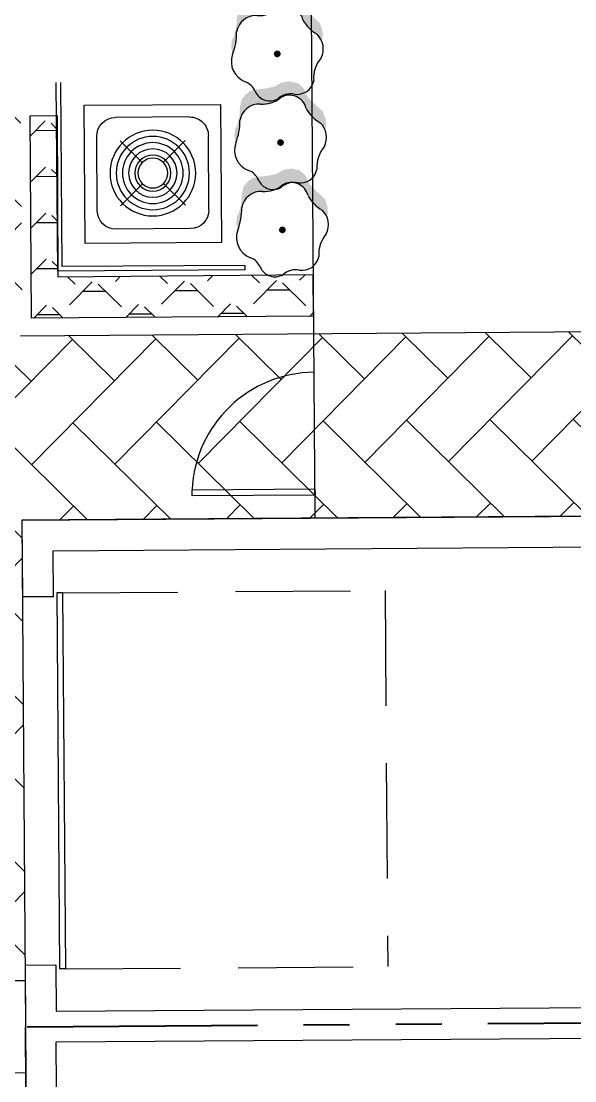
# Model space of a CAD drawing. Header units: feet. Extents: x 919634 to 928945, y 707022 to 708026.
# Drawn here: x 921010.8 to 921022.82, y 707163.43 to 707186.44 of the extents above; entities that cross this region are included whole.
import ezdxf

# ---------------------------------------------------------------- set-up
doc = ezdxf.new("R2010")
doc.units = ezdxf.units.FT
doc.header["$LTSCALE"] = 20
doc.header["$MEASUREMENT"] = 0
doc.linetypes.add('Site Plan$0$HIDDEN2', pattern=[0.1875, 0.125, -0.0625])
doc.linetypes.add('Site Plan$0$PHANTOM2', pattern=[1.25, 0.625, -0.125, 0.125, -0.125, 0.125, -0.125])
for name, color, linetype in [('-u-site-xref', 7, 'Continuous'), ('Site Plan$0$-u-site-bldg_interior', 252, 'Continuous'), ('Site Plan$0$-u-site-fence', 4, 'Site Plan$0$FENCELINE1'), ('Site Plan$0$A-DOOR-EXT_WINDOWS', 253, 'Continuous'), ('Site Plan$0$A-HVAC-EXT', 253, 'Continuous'), ('Site Plan$0$SP-BLDG-ROOF ABOVE', 4, 'Site Plan$0$HIDDEN2'), ('Site Plan$0$SP-LOT PAVERS', 254, 'Continuous'), ('x-RL TH6-LP Block$0$LK-SHRB-035M', 253, 'Continuous'), ('x-RL TH6-LP Block$0$LK-SHRB-TRNK', 253, 'Continuous'), ('x-RL TH6-LP Block$0$LP-PATT-SHAR', 253, 'Continuous'), ('x-RL TH6-LP Block$0$LP-SHAR-BRDR-CONT', 253, 'Continuous'), ('x-RL TH6-LP Block$0$LP-SHRB', 253, 'Continuous')]:
    doc.layers.add(name, color=color, linetype=linetype)
for name, color, linetype, lineweight in [('Site Plan$0$SP-LOT LINES', 252, 'Site Plan$0$PHANTOM2', 40), ('Site Plan$0$SP-SIDEWALK', 2, 'Continuous', 25), ('SP-BUILDING-FOOTPRINT', 1, 'Continuous', 25)]:
    doc.layers.add(name, color=color, linetype=linetype, lineweight=lineweight)
doc.layers.add('x-RL TH6-LP Block$0$LK-SHRB-SHAD', color=253, linetype='Continuous', plot=False)
doc.layers.get('-u-site-xref').off()
doc.linetypes.add('Site Plan$0$FENCELINE1', pattern='A,0.25,-0.1,[133,ltypeshp.shx,S=0.1,R=0,X=-0.1,Y=0],-0.1,1', length=1.45)
pattern_1 = [(315.4182178492434, (0, 0), (1.810145136983853, 0.01321298806884015), [3.84, -1.28]), (45.41821784924338, (0.9116790626081567, -0.8984660745381309), (1.810145136983853, 0.01321298806884), [3.84, -1.28])]

# ---------------------------------------------------------------- blocks, each defined once
blk = doc.blocks.new('Site Plan$0$A$C11AE1C12')
at = {"layer": 'Site Plan$0$A-HVAC-EXT'}
for p, q in [((44.00000011394877, 44.54105635897122), (1.139487721957266e-07, 44.54105635897122)), ((1.139487721957266e-07, 44.54105635897122), (1.139487721957266e-07, 2.501133167243097e-06)), ((44.00000011394877, 2.501133167243097e-06), (44.00000011394877, 44.54105635897122)), ((34.00000011394877, 40.00000250113317), (10.00000011394877, 40.00000250113317)), ((4.000000113948772, 34.00000250113317), (4.000000113948772, 10.00000250113317)), ((18.5977306969362, 25.40227191814392), (11.52666288505861, 32.47333973002787)), ((25.40226953096135, 25.40227191814392), (32.47333734284621, 32.47333973002787)), ((40.00000011394877, 34.00000250113317), (40.00000011394877, 10.00000250113317)), ((11.52666288505861, 11.52666527223846), (18.5977306969362, 18.59773308412241)), ((32.47333734284621, 11.52666527223846), (25.40226953096135, 18.59773308412241)), ((34.00000011394877, 4.000002501133167), (10.00000011394877, 4.000002501133167)), ((1.139487721957266e-07, 2.501133167243097e-06), (44.00000011394877, 2.501133167243097e-06))]:
    blk.add_line(p, q, dxfattribs=at)
for radius in [13.81153555240985, 11.81153555240985, 9.81153555240985, 7.81153555240985, 5.81153555240985, 4.81153555240985]:
    blk.add_circle((22.00000011394877, 22.00000250113317), radius, dxfattribs=at)
for centre, start, end in [((10.00000011394877, 34.00000250113317), 90, 180), ((34.00000011394877, 34.00000250113317), 0, 90), ((10.00000011394877, 10.00000250113317), 180, 270), ((34.00000011394877, 10.00000250113317), 270, 0)]:
    blk.add_arc(centre, 6, start, end, dxfattribs=at)
blk = doc.blocks.new('Site Plan$0$A$C05C92244')
at = {"layer": 'Site Plan$0$A-DOOR-EXT_WINDOWS'}
blk.add_lwpolyline([(32.00389335552609, 32.04769828175449), (32.00389335552609, 0.04381521808500111), (30.40369920234298, 0.04381521808500111), (30.40369920234298, 32.04769828175449)], close=True, dxfattribs=at)
blk.add_arc((32.07979910527501, 32.07980389018303), 32.07980487913881, 180.0573418751565, 267.0050566959838, dxfattribs=at)
blk = doc.blocks.new('Site Plan')
at = {"layer": 'Site Plan$0$SP-LOT PAVERS'}
h = blk.add_hatch(dxfattribs=at)
h.set_pattern_fill('AR-HBONE', color=256, scale=0.32, angle=-89.58178215075662)
h.set_pattern_definition(pattern_1)
h.paths.add_polyline_path([(921010.7884257683, 707184.6075896056), (920990.7889234468, 707184.4608442661), (920990.9248170517, 707165.4612662974), (921010.8848699967, 707165.6038409079), (921010.8134081439, 707175.6037149378), (921031.062890611, 707175.7484900171), (921030.9866656389, 707186.4148817759), (921026.6534434098, 707186.383851223), (921026.7010836814, 707179.7174033814), (921010.8241832067, 707179.6039426796)])
h = blk.add_hatch(dxfattribs=at)
h.set_pattern_fill('AR-HBONE', color=256, scale=0.32, angle=-89.58178215075662)
h.set_pattern_definition(pattern_1)
h.paths.add_polyline_path([(921011.0742972601, 707144.6047238099), (920991.0747676169, 707144.4618016653), (920990.9389918532, 707163.4613165258), (921010.8991621824, 707163.6038919752), (921010.9706235597, 707153.6040844824), (921031.2201055855, 707153.7489213148), (921031.2963310342, 707143.0824628564), (921026.9631486626, 707143.0514967423), (921026.915508391, 707149.717944584), (921011.0385676002, 707149.6044835942)])
at = {"layer": 'Site Plan$0$-u-site-bldg_interior'}
for p, q in [((921010.8134086034, 707175.6036506358, 2.697553342125345e-08), (921027.4562262071, 707175.7226490974, 2.697553342125345e-08)), ((921010.8134086034, 707175.6036506358, 2.697553342125345e-08), (921010.8253187581, 707173.937026525, 2.697553342125345e-08)), ((921011.4848223095, 707174.9417650533, 2.697553342125345e-08), (921027.460990269, 707175.0559994531, 2.697553342125345e-08)), ((921011.4848223095, 707174.9417650533, 2.697553342125345e-08), (921011.4919684023, 707173.9417905869, 2.697553342125345e-08)), ((921011.4919684023, 707173.9417905869, 2.697553342125345e-08), (921010.8253187581, 707173.937026525, 2.697553342125345e-08)), ((921011.6997009085, 707174.0266105619, 2.697553342125345e-08), (921011.5747041001, 707174.0257173002, 2.697553342125345e-08)), ((921011.5747041001, 707174.0257173002, 2.697553342125345e-08), (921011.6330638583, 707165.8592591585, 2.697553342125345e-08)), ((921011.6997009085, 707174.0266105619, 2.697553342125345e-08), (921011.7580606666, 707165.86015242, 2.697553342125345e-08)), ((921011.5491371449, 707165.9419948561, 2.697553342125345e-08), (921010.8824875008, 707165.9372307942, 2.697553342125345e-08)), ((921010.8824875008, 707165.9372307942, 2.697553342125345e-08), (921010.8920156246, 707164.6039315058, 2.697553342125345e-08)), ((921011.5491371449, 707165.9419948561, 2.697553342125345e-08), (921011.5562832378, 707164.9420203898, 2.697553342125345e-08)), ((921011.7580606666, 707165.86015242, 2.697553342125345e-08), (921011.6330638583, 707165.8592591585, 2.697553342125345e-08)), ((921011.5562832378, 707164.9420203898, 2.697553342125345e-08), (921067.5942152805, 707165.3425471848, 2.697553342125346e-08)), ((921011.5610482136, 707164.275242852, 2.697553342125345e-08), (921067.5989802564, 707164.6757696471, 2.697553342125346e-08)), ((921010.9015446623, 707163.2705043239, 2.697553342125345e-08), (921010.8920165385, 707164.6038036123, 2.697553342125345e-08)), ((921011.5681943065, 707163.2752683858, 2.697553342125345e-08), (921011.5610482136, 707164.275242852, 2.697553342125345e-08))]:
    blk.add_line(p, q, dxfattribs=at)
at = {"layer": 'Site Plan$0$-u-site-fence', "ltscale": 0.15}
blk.add_line((921017.1830180333, 707175.6491105204, 2.697553752533984e-08), (921017.1044115757, 707186.648750789, 2.697553752533984e-08), dxfattribs=at)
at = {"layer": 'Site Plan$0$SP-BLDG-ROOF ABOVE'}
for p, q in [((921011.6997009085, 707174.0266105619, 2.697553342125345e-08), (921018.6995221729, 707174.0766332117, 2.697553342125345e-08)), ((921018.6995221729, 707174.0766332117, 2.697553342125345e-08), (921018.757881931, 707165.9101750698, 2.697553342125345e-08)), ((921011.7580606666, 707165.86015242, 2.697553342125345e-08), (921018.757881931, 707165.9101750698, 2.697553342125345e-08))]:
    blk.add_line(p, q, dxfattribs=at)
at = {"layer": 'Site Plan$0$SP-LOT LINES', "ltscale": 0.4, "elevation": 2.697553752533984e-08}
for points in [[(921084.9294455975, 707165.1330237183), (921084.7722315552, 707187.132461978), (920990.774631718, 707186.4607292518), (920990.9318457603, 707164.4612909921)], [(921084.9294455975, 707165.1330237183), (921085.0866596398, 707143.1335854585), (920991.0890598026, 707142.4618527323), (920990.9318457603, 707164.4612909921)]]:
    blk.add_lwpolyline(points, close=True, dxfattribs=at)
at = {"layer": 'Site Plan$0$SP-SIDEWALK'}
for p, q in [((921011.591465601, 707181.0093487303, 2.697553768795202e-08), (921011.5621662132, 707185.1093010335, 2.697553768795202e-08)), ((921011.6907484384, 707181.1100607862, 2.697553768795202e-08), (921011.6621636598, 707185.1100156428, 2.697553768795202e-08)), ((921015.6547144434, 707181.0383858252, 2.697553768795202e-08), (921011.591465601, 707181.0093487303, 2.697553768795202e-08)), ((921015.6539998341, 707181.1383832719, 2.697553768795202e-08), (921011.6907484384, 707181.1100607862, 2.697553768795202e-08)), ((921015.6539998341, 707181.1383832719, 2.697553768795202e-08), (921015.6547144434, 707181.0383858252, 2.697553768795202e-08)), ((921026.7010836814, 707179.7174033814, 2.697553342125345e-08), (921010.7848235022, 707179.6036614043, 2.697553762579131e-08)), ((921010.8848699968, 707165.6038409079, 2.6975533349942e-08), (920990.9246996675, 707165.4612654585, 2.697553752533984e-08)), ((921010.8991621825, 707163.6038919752, 2.6975533349942e-08), (920990.9389918532, 707163.4613165258, 2.697553752533984e-08))]:
    blk.add_line(p, q, dxfattribs=at)
at = {"layer": 'Site Plan$0$-u-site-fence', "xscale": 0.08333333333333334, "yscale": 0.08333333333333334, "zscale": 0.08333333333333334, "rotation": 270.4094444441301}
blk.add_blockref('Site Plan$0$A$C05C92244', (921014.4898127163, 707178.7969882243, 2.697553752533984e-08), dxfattribs=at)
at = {"layer": 'Site Plan$0$A-HVAC-EXT', "extrusion": (0, 0, -1), "xscale": 0.06735359270068553, "yscale": 0.06735359270068553, "zscale": -0.06735359270068556, "rotation": 179.5905555558699}
blk.add_blockref('Site Plan$0$A$C11AE1C12', (-921012.1657243378, 707184.6135446333, -2.697553768795202e-08), dxfattribs=at)
blk = doc.blocks.new('x-RL TH6-LP Block$0$SHRUB-LRG-003')
at = {"layer": 'x-RL TH6-LP Block$0$LK-SHRB-SHAD'}
blk.add_hatch(color=256, dxfattribs=at).paths.add_polyline_path([(0.5823448908860502, 0.3294315330898989), (0.5474295743357604, 0.3798421583341067), (0.4893238386986631, 0.4296183674934504), (0.400550371658305, 0.4519936910694149), (0.3208870769566605, 0.4544816724315837), (0.2860343821121365, 0.4594576421304382), (0.2561606452339937, 0.4694095780408851), (0.2486922110144558, 0.4718975594030503), (0.1889447372581845, 0.4868254650123554), (0.1590710003800417, 0.5067293333459943), (0.11923935302916, 0.511705303044856), (0.1018130083369986, 0.5141932878942725), (0.07193927145885759, 0.5141932878942725), (0.007212845196280071, 0.5017533671343983), (0.08312134347994338, 0.472746950344888, 0.0648646510172338), (0.2481422112722598, 0.4529773142842117, -0.006063235190741959), (0.2533806476452352, 0.4520754065480297), (0.2561606452339902, 0.4519936910694149), (0.2585664089195543, 0.4510528702587173, -0.1298769770943451), (0.3586502616521212, 0.400835352371999), (0.368187158527018, 0.3947700604561533), (0.4129977638442224, 0.342522399541739), (0.4175474829881125, 0.3167561325976109, -0.1111018158062776), (0.4322477985017148, 0.2216692041627049, 0.003608637105293954), (0.431885593835192, 0.2171288508789928), (0.4421116295042538, 0.1115232379830715, 0.01201918114312195), (0.4464416540740839, 0.0969859283029848), (0.4827031480732327, 0.02903643405529621), (0.4970634082651255, 0.001177367000945395, 0.007063647914282343), (0.5026189744786382, -0.00579533988766201, -0.04880061465009704), (0.518194794484776, -0.03981776106626), (0.5250242771372431, -0.05306703459047668), (0.5250242771372431, -0.06513047457167076, -0.09793779078480093), (0.5250242771372431, -0.1396888812866095), (0.5250242771372431, -0.1575623564192981), (0.5158012560104854, -0.1715592789416718, -0.1076578746823846), (0.4707952584374393, -0.2398607012645968), (0.4578083691614321, -0.2595696968859471), (0.370676634780164, -0.2919134859794639), (0.2686080374199129, -0.3665530000769373), (0.2138395216300193, -0.4511444535721196), (0.1441341374010587, -0.5009041296371031), (0.1864552610050332, -0.51085606554755), (0.258650126947229, -0.5058800993359576), (0.344995822146057, -0.4763531505789693), (0.4105082821309782, -0.4038727588693121), (0.5001294927654047, -0.3118173578003578), (0.6071770480920389, -0.2620576782481194), (0.6619994876735564, -0.2016774924870717), (0.6854234018013692, -0.1064774068995753), (0.6719034798147039, -0.01823526064753622), (0.6270928744974942, 0.06138022314879166), (0.6046875718388893, 0.1658755449776095), (0.597219137619355, 0.2629069157454111)])
at = {"layer": 'x-RL TH6-LP Block$0$LK-SHRB-035M'}
for centre, radius, start, end in [((-0.08377323303944628, 0.2740128446012911), 0.2410148314504328, 69.66030257962692, 159.1136661743777), ((0.2415069132607339, 1.096206151856169), 0.643263060235758, 247.94846777484, 270.5910199691075), ((-0.4874905437243253, 0.4274506444509889), 0.1908777990837059, 291.9961274456699, 339.2865678889345), ((0.2135752346658641, 0.2365424991404126), 0.219177793304975, 356.1089469460938, 80.92588036899473), ((-0.344252865652015, 0.08553475810634126), 0.1798612492954901, 113.5090499786346, 209.6004086586038), ((0.7466102499786107, 0.1943064552262719), 0.315551059145618, 175.025396269356, 219.3558172424028), ((-0.6576237495174588, -0.1441039940954916), 0.2108728950657779, 348.5773534052316, 41.88863027199043), ((0.3365289680545622, -0.1024096779291419), 0.1921463519017287, 283.2700858267119, 30.18650749245084), ((-0.2650016799213013, -0.2198436052661243), 0.189005064244361, 169.6436695143775, 258.5100727003759), ((0.5861506970211963, -0.6644766057150449), 0.4288702278534303, 119.0130174089596, 149.3178692318652), ((-0.2765590912944358, -0.7487424786725079), 0.3446705058437789, 48.53128869969252, 94.3414469668017), ((0.05444515316131593, -0.2900011770142932), 0.2252759235935523, 242.8610345167374, 316.301893373953)]:
    blk.add_arc(centre, radius, start, end, dxfattribs=at)
at = {"layer": 'x-RL TH6-LP Block$0$LK-SHRB-TRNK', "const_width": 0.0375}
blk.add_lwpolyline([(-0.01875000000000071, 0, 1), (0.01875000000000071, 0, 1)], format="xyb", close=True, dxfattribs=at)
blk = doc.blocks.new('x-RL TH6-LP Block', base_point=(1241.69948305884, -21.8293156442694))
at = {"layer": 'x-RL TH6-LP Block$0$LP-PATT-SHAR'}
h = blk.add_hatch(dxfattribs=at)
h.set_pattern_fill('LAFX-A435-CHAINLINK', color=256, scale=10, pattern_type=2)
h.set_pattern_definition([(45, (1332.422189784922, 45.85677335253356), (0, 10.0000000000064), [0.7071099999999999, -13.4350288425]), (45, (1330.422189784922, 45.85677335253356), (0, 10.0000000000064), [0.7071099999999999, -13.4350288425]), (45, (1332.422189784922, 47.85677335253356), (0, 10.0000000000064), [0.7071099999999999, -13.4350288425]), (45, (1331.922189784922, 48.85677335253356), (0, 10.0000000000064), [0.7071099999999999, -13.4350288425]), (45, (1328.422189784922, 45.85677335253356), (0, 10.0000000000064), [0.7071099999999999, -13.4350288425]), (45, (1330.422189784922, 47.85677335253356), (0, 10.0000000000064), [0.7071099999999999, -13.4350288425]), (45, (1332.422189784922, 49.85677335253356), (0, 10.0000000000064), [0.7071099999999999, -13.4350288425]), (45, (1330.922189784922, 48.85677335253356), (0, 10.0000000000064), [0.7071099999999999, -13.4350288425]), (45, (1331.922189784922, 50.85677335253356), (0, 10.0000000000064), [0.7071099999999999, -13.4350288425]), (45, (1329.922189784922, 48.85677335253356), (0, 10.0000000000064), [0.7071099999999999, -13.4350288425]), (45, (1328.422189784922, 47.85677335253356), (0, 10.0000000000064), [0.7071099999999999, -13.4350288425]), (45, (1330.422189784922, 49.85677335253356), (0, 10.0000000000064), [0.7071099999999999, -13.4350288425]), (45, (1332.422189784922, 51.85677335253356), (0, 10.0000000000064), [0.7071099999999999, -13.4350288425]), (45, (1328.922189784922, 48.85677335253356), (0, 10.0000000000064), [0.7071099999999999, -13.4350288425]), (45, (1330.922189784922, 50.85677335253356), (0, 10.0000000000064), [0.7071099999999999, -13.4350288425]), (45, (1329.922189784922, 50.85677335253356), (0, 10.0000000000064), [0.7071099999999999, -13.4350288425]), (45, (1331.922189784922, 52.85677335253356), (0, 10.0000000000064), [0.7071099999999999, -13.4350288425]), (45, (1328.422189784922, 49.85677335253356), (0, 10.0000000000064), [0.7071099999999999, -13.4350288425]), (45, (1330.422189784922, 51.85677335253356), (0, 10.0000000000064), [0.7071099999999999, -13.4350288425]), (45, (1328.922189784922, 50.85677335253356), (0, 10.0000000000064), [0.7071099999999999, -13.4350288425]), (45, (1330.922189784922, 52.85677335253356), (0, 10.0000000000064), [0.7071099999999999, -13.4350288425]), (45, (1331.922189784922, 54.85677335253356), (0, 10.0000000000064), [0.7071099999999999, -13.4350288425]), (45, (1329.922189784922, 52.85677335253356), (0, 10.0000000000064), [0.7071099999999999, -13.4350288425]), (45, (1328.422189784922, 51.85677335253356), (0, 10.0000000000064), [0.7071099999999999, -13.4350288425]), (45, (1328.922189784922, 52.85677335253356), (0, 10.0000000000064), [0.7071099999999999, -13.4350288425]), (45, (1330.922189784922, 54.85677335253356), (0, 10.0000000000064), [0.7071099999999999, -13.4350288425]), (45, (1329.922189784922, 54.85677335253356), (0, 10.0000000000064), [0.7071099999999999, -13.4350288425]), (45, (1328.422189784922, 53.85677335253356), (0, 10.0000000000064), [0.7071099999999999, -13.4350288425]), (45, (1328.922189784922, 54.85677335253356), (0, 10.0000000000064), [0.7071099999999999, -13.4350288425]), (45, (1327.422189784922, 53.85677335253356), (0, 10.0000000000064), [0.7071099999999999, -13.4350288425]), (45, (1331.922189784922, 46.85677335253356), (0, 10.0000000000064), [0.7071099999999999, -13.4350288425]), (45, (1330.922189784922, 46.85677335253356), (0, 10.0000000000064), [0.7071099999999999, -13.4350288425]), (45, (1329.922189784922, 46.85677335253356), (0, 10.0000000000064), [0.7071099999999999, -13.4350288425]), (45, (1328.922189784922, 46.85677335253356), (0, 10.0000000000064), [0.7071099999999999, -13.4350288425]), (45, (1327.422189784922, 45.85677335253356), (0, 10.0000000000064), [0.7071099999999999, -13.4350288425]), (45, (1326.422189784922, 45.85677335253356), (0, 10.0000000000064), [0.7071099999999999, -13.4350288425]), (45, (1327.422189784922, 47.85677335253356), (0, 10.0000000000064), [0.7071099999999999, -13.4350288425]), (45, (1325.422189784922, 45.85677335253356), (0, 10.0000000000064), [0.7071099999999999, -13.4350288425]), (45, (1327.922189784922, 48.85677335253356), (0, 10.0000000000064), [0.7071099999999999, -13.4350288425]), (45, (1326.422189784922, 47.85677335253356), (0, 10.0000000000064), [0.7071099999999999, -13.4350288425]), (45, (1324.422189784922, 45.85677335253356), (0, 10.0000000000064), [0.7071099999999999, -13.4350288425]), (45, (1326.922189784922, 48.85677335253356), (0, 10.0000000000064), [0.7071099999999999, -13.4350288425]), (45, (1327.422189784922, 49.85677335253356), (0, 10.0000000000064), [0.7071099999999999, -13.4350288425]), (45, (1325.422189784922, 47.85677335253356), (0, 10.0000000000064), [0.7071099999999999, -13.4350288425]), (45, (1323.422189784922, 45.85677335253356), (0, 10.0000000000064), [0.7071099999999999, -13.4350288425]), (45, (1327.922189784922, 50.85677335253356), (0, 10.0000000000064), [0.7071099999999999, -13.4350288425]), (45, (1325.922189784922, 48.85677335253356), (0, 10.0000000000064), [0.7071099999999999, -13.4350288425]), (45, (1326.422189784922, 49.85677335253356), (0, 10.0000000000064), [0.7071099999999999, -13.4350288425]), (45, (1324.422189784922, 47.85677335253356), (0, 10.0000000000064), [0.7071099999999999, -13.4350288425]), (45, (1326.922189784922, 50.85677335253356), (0, 10.0000000000064), [0.7071099999999999, -13.4350288425]), (45, (1324.922189784922, 48.85677335253356), (0, 10.0000000000064), [0.7071099999999999, -13.4350288425]), (45, (1327.422189784922, 51.85677335253356), (0, 10.0000000000064), [0.7071099999999999, -13.4350288425]), (45, (1325.422189784922, 49.85677335253356), (0, 10.0000000000064), [0.7071099999999999, -13.4350288425]), (45, (1323.422189784922, 47.85677335253356), (0, 10.0000000000064), [0.7071099999999999, -13.4350288425]), (45, (1327.922189784922, 52.85677335253356), (0, 10.0000000000064), [0.7071099999999999, -13.4350288425]), (45, (1325.922189784922, 50.85677335253356), (0, 10.0000000000064), [0.7071099999999999, -13.4350288425]), (45, (1323.922189784922, 48.85677335253356), (0, 10.0000000000064), [0.7071099999999999, -13.4350288425]), (45, (1326.422189784922, 51.85677335253356), (0, 10.0000000000064), [0.7071099999999999, -13.4350288425]), (45, (1324.422189784922, 49.85677335253356), (0, 10.0000000000064), [0.7071099999999999, -13.4350288425]), (45, (1326.922189784922, 52.85677335253356), (0, 10.0000000000064), [0.7071099999999999, -13.4350288425]), (45, (1324.922189784922, 50.85677335253356), (0, 10.0000000000064), [0.7071099999999999, -13.4350288425]), (45, (1322.922189784922, 48.85677335253356), (0, 10.0000000000064), [0.7071099999999999, -13.4350288425]), (45, (1325.422189784922, 51.85677335253356), (0, 10.0000000000064), [0.7071099999999999, -13.4350288425]), (45, (1323.422189784922, 49.85677335253356), (0, 10.0000000000064), [0.7071099999999999, -13.4350288425]), (45, (1327.922189784922, 54.85677335253356), (0, 10.0000000000064), [0.7071099999999999, -13.4350288425]), (45, (1325.922189784922, 52.85677335253356), (0, 10.0000000000064), [0.7071099999999999, -13.4350288425]), (45, (1323.922189784922, 50.85677335253356), (0, 10.0000000000064), [0.7071099999999999, -13.4350288425]), (45, (1324.422189784922, 51.85677335253356), (0, 10.0000000000064), [0.7071099999999999, -13.4350288425]), (45, (1326.922189784922, 54.85677335253356), (0, 10.0000000000064), [0.7071099999999999, -13.4350288425]), (45, (1324.922189784922, 52.85677335253356), (0, 10.0000000000064), [0.7071099999999999, -13.4350288425]), (45, (1322.922189784922, 50.85677335253356), (0, 10.0000000000064), [0.7071099999999999, -13.4350288425]), (45, (1323.422189784922, 51.85677335253356), (0, 10.0000000000064), [0.7071099999999999, -13.4350288425]), (45, (1325.922189784922, 54.85677335253356), (0, 10.0000000000064), [0.7071099999999999, -13.4350288425]), (45, (1323.922189784922, 52.85677335253356), (0, 10.0000000000064), [0.7071099999999999, -13.4350288425]), (45, (1324.422189784922, 53.85677335253356), (0, 10.0000000000064), [0.7071099999999999, -13.4350288425]), (45, (1324.922189784922, 54.85677335253356), (0, 10.0000000000064), [0.7071099999999999, -13.4350288425]), (45, (1322.922189784922, 52.85677335253356), (0, 10.0000000000064), [0.7071099999999999, -13.4350288425]), (45, (1323.422189784922, 53.85677335253356), (0, 10.0000000000064), [0.7071099999999999, -13.4350288425]), (45, (1323.922189784922, 54.85677335253356), (0, 10.0000000000064), [0.7071099999999999, -13.4350288425]), (45, (1322.922189784922, 54.85677335253356), (0, 10.0000000000064), [0.7071099999999999, -13.4350288425]), (45, (1327.922189784922, 46.85677335253356), (0, 10.0000000000064), [0.7071099999999999, -13.4350288425]), (45, (1326.922189784922, 46.85677335253356), (0, 10.0000000000064), [0.7071099999999999, -13.4350288425]), (45, (1325.922189784922, 46.85677335253356), (0, 10.0000000000064), [0.7071099999999999, -13.4350288425]), (45, (1324.922189784922, 46.85677335253356), (0, 10.0000000000064), [0.7071099999999999, -13.4350288425]), (45, (1323.922189784922, 46.85677335253356), (0, 10.0000000000064), [0.7071099999999999, -13.4350288425]), (45, (1322.922189784922, 46.85677335253356), (0, 10.0000000000064), [0.7071099999999999, -13.4350288425]), (45, (1331.422189784922, 45.85677335253356), (0, 10.0000000000064), [0.7071099999999999, -13.4350288425]), (45, (1331.422189784922, 47.85677335253356), (0, 10.0000000000064), [0.7071099999999999, -13.4350288425]), (45, (1329.422189784922, 45.85677335253356), (0, 10.0000000000064), [0.7071099999999999, -13.4350288425]), (45, (1331.422189784922, 49.85677335253356), (0, 10.0000000000064), [0.7071099999999999, -13.4350288425]), (45, (1329.422189784922, 47.85677335253356), (0, 10.0000000000064), [0.7071099999999999, -13.4350288425]), (45, (1331.422189784922, 51.85677335253356), (0, 10.0000000000064), [0.7071099999999999, -13.4350288425]), (45, (1329.422189784922, 49.85677335253356), (0, 10.0000000000064), [0.7071099999999999, -13.4350288425]), (45, (1332.422189784922, 53.85677335253356), (0, 10.0000000000064), [0.7071099999999999, -13.4350288425]), (45, (1331.422189784922, 53.85677335253356), (0, 10.0000000000064), [0.7071099999999999, -13.4350288425]), (45, (1329.422189784922, 51.85677335253356), (0, 10.0000000000064), [0.7071099999999999, -13.4350288425]), (45, (1330.422189784922, 53.85677335253356), (0, 10.0000000000064), [0.7071099999999999, -13.4350288425]), (45, (1329.422189784922, 53.85677335253356), (0, 10.0000000000064), [0.7071099999999999, -13.4350288425]), (45, (1326.422189784922, 53.85677335253356), (0, 10.0000000000064), [0.7071099999999999, -13.4350288425]), (45, (1325.422189784922, 53.85677335253356), (0, 10.0000000000064), [0.7071099999999999, -13.4350288425]), (90, (1332.922189784922, 54.35677335253356), (-10, 6.123233995736766e-16), [0.5, -9.5]), (90, (1332.922189784922, 46.35677335253356), (-10, 6.123233995736766e-16), [0.5, -9.5]), (90, (1332.922189784922, 48.35677335253356), (-10, 6.123233995736766e-16), [0.5, -9.5]), (90, (1332.922189784922, 50.35677335253356), (-10, 6.123233995736766e-16), [0.5, -9.5]), (90, (1332.922189784922, 52.35677335253356), (-10, 6.123233995736766e-16), [0.5, -9.5]), (90, (1332.422189784922, 47.35677335253356), (-10, 6.123233995736766e-16), [0.5, -9.5]), (90, (1332.422189784922, 49.35677335253356), (-10, 6.123233995736766e-16), [0.5, -9.5]), (90, (1332.422189784922, 51.35677335253356), (-10, 6.123233995736766e-16), [0.5, -9.5]), (90, (1332.422189784922, 53.35677335253356), (-10, 6.123233995736766e-16), [0.5, -9.5]), (90, (1332.422189784922, 55.35677335253356), (-10, 6.123233995736766e-16), [0.5, -9.5]), (90, (1331.922189784922, 46.35677335253356), (-10, 6.123233995736766e-16), [0.5, -9.5]), (90, (1331.922189784922, 48.35677335253356), (-10, 6.123233995736766e-16), [0.5, -9.5]), (90, (1331.922189784922, 50.35677335253356), (-10, 6.123233995736766e-16), [0.5, -9.5]), (90, (1331.922189784922, 52.35677335253356), (-10, 6.123233995736766e-16), [0.5, -9.5]), (90, (1331.922189784922, 54.35677335253356), (-10, 6.123233995736766e-16), [0.5, -9.5]), (90, (1331.922189784922, 46.35677335253356), (-10, 6.123233995736766e-16), [0.5, -9.5]), (90, (1331.922189784922, 48.35677335253356), (-10, 6.123233995736766e-16), [0.5, -9.5]), (90, (1331.922189784922, 50.35677335253356), (-10, 6.123233995736766e-16), [0.5, -9.5]), (90, (1331.922189784922, 52.35677335253356), (-10, 6.123233995736766e-16), [0.5, -9.5]), (90, (1331.922189784922, 54.35677335253356), (-10, 6.123233995736766e-16), [0.5, -9.5]), (90, (1331.422189784922, 47.35677335253356), (-10, 6.123233995736766e-16), [0.5, -9.5]), (90, (1331.422189784922, 49.35677335253356), (-10, 6.123233995736766e-16), [0.5, -9.5]), (90, (1331.422189784922, 51.35677335253356), (-10, 6.123233995736766e-16), [0.5, -9.5]), (90, (1331.422189784922, 53.35677335253356), (-10, 6.123233995736766e-16), [0.5, -9.5]), (90, (1331.422189784922, 55.35677335253356), (-10, 6.123233995736766e-16), [0.5, -9.5]), (90, (1330.922189784922, 46.35677335253356), (-10, 6.123233995736766e-16), [0.5, -9.5]), (90, (1330.922189784922, 46.35677335253356), (-10, 6.123233995736766e-16), [0.5, -9.5]), (90, (1330.922189784922, 48.35677335253356), (-10, 6.123233995736766e-16), [0.5, -9.5]), (90, (1330.922189784922, 48.35677335253356), (-10, 6.123233995736766e-16), [0.5, -9.5]), (90, (1330.922189784922, 50.35677335253356), (-10, 6.123233995736766e-16), [0.5, -9.5]), (90, (1330.922189784922, 50.35677335253356), (-10, 6.123233995736766e-16), [0.5, -9.5]), (90, (1330.922189784922, 52.35677335253356), (-10, 6.123233995736766e-16), [0.5, -9.5]), (90, (1330.922189784922, 52.35677335253356), (-10, 6.123233995736766e-16), [0.5, -9.5]), (90, (1330.922189784922, 54.35677335253356), (-10, 6.123233995736766e-16), [0.5, -9.5]), (90, (1330.922189784922, 54.35677335253356), (-10, 6.123233995736766e-16), [0.5, -9.5]), (90, (1330.422189784922, 47.35677335253356), (-10, 6.123233995736766e-16), [0.5, -9.5]), (90, (1330.422189784922, 49.35677335253356), (-10, 6.123233995736766e-16), [0.5, -9.5]), (90, (1330.422189784922, 51.35677335253356), (-10, 6.123233995736766e-16), [0.5, -9.5]), (90, (1330.422189784922, 53.35677335253356), (-10, 6.123233995736766e-16), [0.5, -9.5]), (90, (1330.422189784922, 55.35677335253356), (-10, 6.123233995736766e-16), [0.5, -9.5]), (90, (1329.922189784922, 46.35677335253356), (-10, 6.123233995736766e-16), [0.5, -9.5]), (90, (1329.922189784922, 46.35677335253356), (-10, 6.123233995736766e-16), [0.5, -9.5]), (90, (1329.922189784922, 48.35677335253356), (-10, 6.123233995736766e-16), [0.5, -9.5]), (90, (1329.922189784922, 48.35677335253356), (-10, 6.123233995736766e-16), [0.5, -9.5]), (90, (1329.922189784922, 50.35677335253356), (-10, 6.123233995736766e-16), [0.5, -9.5]), (90, (1329.922189784922, 50.35677335253356), (-10, 6.123233995736766e-16), [0.5, -9.5]), (90, (1329.922189784922, 52.35677335253356), (-10, 6.123233995736766e-16), [0.5, -9.5]), (90, (1329.922189784922, 52.35677335253356), (-10, 6.123233995736766e-16), [0.5, -9.5]), (90, (1329.922189784922, 54.35677335253356), (-10, 6.123233995736766e-16), [0.5, -9.5]), (90, (1329.922189784922, 54.35677335253356), (-10, 6.123233995736766e-16), [0.5, -9.5]), (90, (1329.422189784922, 47.35677335253356), (-10, 6.123233995736766e-16), [0.5, -9.5]), (90, (1329.422189784922, 49.35677335253356), (-10, 6.123233995736766e-16), [0.5, -9.5]), (90, (1329.422189784922, 51.35677335253356), (-10, 6.123233995736766e-16), [0.5, -9.5]), (90, (1329.422189784922, 53.35677335253356), (-10, 6.123233995736766e-16), [0.5, -9.5]), (90, (1329.422189784922, 55.35677335253356), (-10, 6.123233995736766e-16), [0.5, -9.5]), (90, (1328.922189784922, 46.35677335253356), (-10, 6.123233995736766e-16), [0.5, -9.5]), (90, (1328.922189784922, 46.35677335253356), (-10, 6.123233995736766e-16), [0.5, -9.5]), (90, (1328.922189784922, 48.35677335253356), (-10, 6.123233995736766e-16), [0.5, -9.5]), (90, (1328.922189784922, 48.35677335253356), (-10, 6.123233995736766e-16), [0.5, -9.5]), (90, (1328.922189784922, 50.35677335253356), (-10, 6.123233995736766e-16), [0.5, -9.5]), (90, (1328.922189784922, 50.35677335253356), (-10, 6.123233995736766e-16), [0.5, -9.5]), (90, (1328.922189784922, 52.35677335253356), (-10, 6.123233995736766e-16), [0.5, -9.5]), (90, (1328.922189784922, 52.35677335253356), (-10, 6.123233995736766e-16), [0.5, -9.5]), (90, (1328.922189784922, 54.35677335253356), (-10, 6.123233995736766e-16), [0.5, -9.5]), (90, (1328.922189784922, 54.35677335253356), (-10, 6.123233995736766e-16), [0.5, -9.5]), (90, (1328.422189784922, 47.35677335253356), (-10, 6.123233995736766e-16), [0.5, -9.5]), (90, (1328.422189784922, 49.35677335253356), (-10, 6.123233995736766e-16), [0.5, -9.5]), (90, (1328.422189784922, 51.35677335253356), (-10, 6.123233995736766e-16), [0.5, -9.5]), (90, (1328.422189784922, 53.35677335253356), (-10, 6.123233995736766e-16), [0.5, -9.5]), (90, (1328.422189784922, 55.35677335253356), (-10, 6.123233995736766e-16), [0.5, -9.5]), (90, (1327.922189784922, 46.35677335253356), (-10, 6.123233995736766e-16), [0.5, -9.5]), (90, (1327.922189784922, 48.35677335253356), (-10, 6.123233995736766e-16), [0.5, -9.5]), (90, (1327.922189784922, 50.35677335253356), (-10, 6.123233995736766e-16), [0.5, -9.5]), (90, (1327.922189784922, 52.35677335253356), (-10, 6.123233995736766e-16), [0.5, -9.5]), (90, (1327.922189784922, 54.35677335253356), (-10, 6.123233995736766e-16), [0.5, -9.5]), (90, (1327.922189784922, 46.35677335253356), (-10, 6.123233995736766e-16), [0.5, -9.5]), (90, (1327.922189784922, 48.35677335253356), (-10, 6.123233995736766e-16), [0.5, -9.5]), (90, (1327.922189784922, 50.35677335253356), (-10, 6.123233995736766e-16), [0.5, -9.5]), (90, (1327.922189784922, 52.35677335253356), (-10, 6.123233995736766e-16), [0.5, -9.5]), (90, (1327.922189784922, 54.35677335253356), (-10, 6.123233995736766e-16), [0.5, -9.5]), (90, (1327.422189784922, 47.35677335253356), (-10, 6.123233995736766e-16), [0.5, -9.5]), (90, (1327.422189784922, 49.35677335253356), (-10, 6.123233995736766e-16), [0.5, -9.5]), (90, (1327.422189784922, 51.35677335253356), (-10, 6.123233995736766e-16), [0.5, -9.5]), (90, (1327.422189784922, 53.35677335253356), (-10, 6.123233995736766e-16), [0.5, -9.5]), (90, (1327.422189784922, 55.35677335253356), (-10, 6.123233995736766e-16), [0.5, -9.5]), (90, (1326.922189784922, 46.35677335253356), (-10, 6.123233995736766e-16), [0.5, -9.5]), (90, (1326.922189784922, 48.35677335253356), (-10, 6.123233995736766e-16), [0.5, -9.5]), (90, (1326.922189784922, 50.35677335253356), (-10, 6.123233995736766e-16), [0.5, -9.5]), (90, (1326.922189784922, 52.35677335253356), (-10, 6.123233995736766e-16), [0.5, -9.5]), (90, (1326.922189784922, 54.35677335253356), (-10, 6.123233995736766e-16), [0.5, -9.5]), (90, (1326.922189784922, 46.35677335253356), (-10, 6.123233995736766e-16), [0.5, -9.5]), (90, (1326.922189784922, 48.35677335253356), (-10, 6.123233995736766e-16), [0.5, -9.5]), (90, (1326.922189784922, 50.35677335253356), (-10, 6.123233995736766e-16), [0.5, -9.5]), (90, (1326.922189784922, 52.35677335253356), (-10, 6.123233995736766e-16), [0.5, -9.5]), (90, (1326.922189784922, 54.35677335253356), (-10, 6.123233995736766e-16), [0.5, -9.5]), (90, (1326.422189784922, 47.35677335253356), (-10, 6.123233995736766e-16), [0.5, -9.5]), (90, (1326.422189784922, 49.35677335253356), (-10, 6.123233995736766e-16), [0.5, -9.5]), (90, (1326.422189784922, 51.35677335253356), (-10, 6.123233995736766e-16), [0.5, -9.5]), (90, (1326.422189784922, 53.35677335253356), (-10, 6.123233995736766e-16), [0.5, -9.5]), (90, (1326.422189784922, 55.35677335253356), (-10, 6.123233995736766e-16), [0.5, -9.5]), (90, (1325.922189784922, 46.35677335253356), (-10, 6.123233995736766e-16), [0.5, -9.5]), (90, (1325.922189784922, 46.35677335253356), (-10, 6.123233995736766e-16), [0.5, -9.5]), (90, (1325.922189784922, 48.35677335253356), (-10, 6.123233995736766e-16), [0.5, -9.5]), (90, (1325.922189784922, 48.35677335253356), (-10, 6.123233995736766e-16), [0.5, -9.5]), (90, (1325.922189784922, 50.35677335253356), (-10, 6.123233995736766e-16), [0.5, -9.5]), (90, (1325.922189784922, 50.35677335253356), (-10, 6.123233995736766e-16), [0.5, -9.5]), (90, (1325.922189784922, 52.35677335253356), (-10, 6.123233995736766e-16), [0.5, -9.5]), (90, (1325.922189784922, 52.35677335253356), (-10, 6.123233995736766e-16), [0.5, -9.5]), (90, (1325.922189784922, 54.35677335253356), (-10, 6.123233995736766e-16), [0.5, -9.5]), (90, (1325.922189784922, 54.35677335253356), (-10, 6.123233995736766e-16), [0.5, -9.5]), (90, (1325.422189784922, 47.35677335253356), (-10, 6.123233995736766e-16), [0.5, -9.5]), (90, (1325.422189784922, 49.35677335253356), (-10, 6.123233995736766e-16), [0.5, -9.5]), (90, (1325.422189784922, 51.35677335253356), (-10, 6.123233995736766e-16), [0.5, -9.5]), (90, (1325.422189784922, 53.35677335253356), (-10, 6.123233995736766e-16), [0.5, -9.5]), (90, (1325.422189784922, 55.35677335253356), (-10, 6.123233995736766e-16), [0.5, -9.5]), (90, (1324.922189784922, 46.35677335253356), (-10, 6.123233995736766e-16), [0.5, -9.5]), (90, (1324.922189784922, 46.35677335253356), (-10, 6.123233995736766e-16), [0.5, -9.5]), (90, (1324.922189784922, 48.35677335253356), (-10, 6.123233995736766e-16), [0.5, -9.5]), (90, (1324.922189784922, 48.35677335253356), (-10, 6.123233995736766e-16), [0.5, -9.5]), (90, (1324.922189784922, 50.35677335253356), (-10, 6.123233995736766e-16), [0.5, -9.5]), (90, (1324.922189784922, 50.35677335253356), (-10, 6.123233995736766e-16), [0.5, -9.5]), (90, (1324.922189784922, 52.35677335253356), (-10, 6.123233995736766e-16), [0.5, -9.5]), (90, (1324.922189784922, 52.35677335253356), (-10, 6.123233995736766e-16), [0.5, -9.5]), (90, (1324.922189784922, 54.35677335253356), (-10, 6.123233995736766e-16), [0.5, -9.5]), (90, (1324.922189784922, 54.35677335253356), (-10, 6.123233995736766e-16), [0.5, -9.5]), (90, (1324.422189784922, 47.35677335253356), (-10, 6.123233995736766e-16), [0.5, -9.5]), (90, (1324.422189784922, 49.35677335253356), (-10, 6.123233995736766e-16), [0.5, -9.5]), (90, (1324.422189784922, 51.35677335253356), (-10, 6.123233995736766e-16), [0.5, -9.5]), (90, (1324.422189784922, 53.35677335253356), (-10, 6.123233995736766e-16), [0.5, -9.5]), (90, (1324.422189784922, 55.35677335253356), (-10, 6.123233995736766e-16), [0.5, -9.5]), (90, (1323.922189784922, 46.35677335253356), (-10, 6.123233995736766e-16), [0.5, -9.5]), (90, (1323.922189784922, 46.35677335253356), (-10, 6.123233995736766e-16), [0.5, -9.5]), (90, (1323.922189784922, 48.35677335253356), (-10, 6.123233995736766e-16), [0.5, -9.5]), (90, (1323.922189784922, 48.35677335253356), (-10, 6.123233995736766e-16), [0.5, -9.5]), (90, (1323.922189784922, 50.35677335253356), (-10, 6.123233995736766e-16), [0.5, -9.5]), (90, (1323.922189784922, 50.35677335253356), (-10, 6.123233995736766e-16), [0.5, -9.5]), (90, (1323.922189784922, 52.35677335253356), (-10, 6.123233995736766e-16), [0.5, -9.5]), (90, (1323.922189784922, 52.35677335253356), (-10, 6.123233995736766e-16), [0.5, -9.5]), (90, (1323.922189784922, 54.35677335253356), (-10, 6.123233995736766e-16), [0.5, -9.5]), (90, (1323.922189784922, 54.35677335253356), (-10, 6.123233995736766e-16), [0.5, -9.5]), (90, (1323.422189784922, 47.35677335253356), (-10, 6.123233995736766e-16), [0.5, -9.5]), (90, (1323.422189784922, 49.35677335253356), (-10, 6.123233995736766e-16), [0.5, -9.5]), (90, (1323.422189784922, 51.35677335253356), (-10, 6.123233995736766e-16), [0.5, -9.5]), (90, (1323.422189784922, 53.35677335253356), (-10, 6.123233995736766e-16), [0.5, -9.5]), (90, (1323.422189784922, 55.35677335253356), (-10, 6.123233995736766e-16), [0.5, -9.5]), (90, (1322.922189784922, 46.35677335253356), (-10, 6.123233995736766e-16), [0.5, -9.5]), (90, (1322.922189784922, 48.35677335253356), (-10, 6.123233995736766e-16), [0.5, -9.5]), (90, (1322.922189784922, 50.35677335253356), (-10, 6.123233995736766e-16), [0.5, -9.5]), (90, (1322.922189784922, 52.35677335253356), (-10, 6.123233995736766e-16), [0.5, -9.5]), (90, (1322.922189784922, 54.35677335253356), (-10, 6.123233995736766e-16), [0.5, -9.5]), (135, (1332.922189784922, 54.85677335253356), (-10.0000000000064, 1.110223024625157e-15), [0.7071099999999999, -13.4350288425]), (135, (1331.922189784922, 54.85677335253356), (-10.0000000000064, 1.110223024625157e-15), [0.7071099999999999, -13.4350288425]), (135, (1330.922189784922, 54.85677335253356), (-10.0000000000064, 1.110223024625157e-15), [0.7071099999999999, -13.4350288425]), (135, (1329.922189784922, 54.85677335253356), (-10.0000000000064, 1.110223024625157e-15), [0.7071099999999999, -13.4350288425]), (135, (1330.422189784922, 51.85677335253356), (-10.0000000000064, 1.110223024625157e-15), [0.7071099999999999, -13.4350288425]), (135, (1330.422189784922, 49.85677335253356), (-10.0000000000064, 1.110223024625157e-15), [0.7071099999999999, -13.4350288425]), (135, (1330.422189784922, 47.85677335253356), (-10.0000000000064, 1.110223024625157e-15), [0.7071099999999999, -13.4350288425]), (135, (1330.422189784922, 45.85677335253356), (-10.0000000000064, 1.110223024625157e-15), [0.7071099999999999, -13.4350288425]), (135, (1327.922189784922, 46.85677335253356), (-10.0000000000064, 1.110223024625157e-15), [0.7071099999999999, -13.4350288425]), (135, (1326.922189784922, 46.85677335253356), (-10.0000000000064, 1.110223024625157e-15), [0.7071099999999999, -13.4350288425]), (135, (1325.922189784922, 46.85677335253356), (-10.0000000000064, 1.110223024625157e-15), [0.7071099999999999, -13.4350288425]), (135, (1328.422189784922, 53.85677335253356), (-10.0000000000064, 1.110223024625157e-15), [0.7071099999999999, -13.4350288425]), (135, (1327.422189784922, 53.85677335253356), (-10.0000000000064, 1.110223024625157e-15), [0.7071099999999999, -13.4350288425]), (135, (1328.422189784922, 51.85677335253356), (-10.0000000000064, 1.110223024625157e-15), [0.7071099999999999, -13.4350288425]), (135, (1326.422189784922, 53.85677335253356), (-10.0000000000064, 1.110223024625157e-15), [0.7071099999999999, -13.4350288425]), (135, (1327.422189784922, 51.85677335253356), (-10.0000000000064, 1.110223024625157e-15), [0.7071099999999999, -13.4350288425]), (135, (1325.422189784922, 53.85677335253356), (-10.0000000000064, 1.110223024625157e-15), [0.7071099999999999, -13.4350288425]), (135, (1328.422189784922, 49.85677335253356), (-10.0000000000064, 1.110223024625157e-15), [0.7071099999999999, -13.4350288425]), (135, (1326.422189784922, 51.85677335253356), (-10.0000000000064, 1.110223024625157e-15), [0.7071099999999999, -13.4350288425]), (135, (1324.422189784922, 53.85677335253356), (-10.0000000000064, 1.110223024625157e-15), [0.7071099999999999, -13.4350288425]), (135, (1327.422189784922, 49.85677335253356), (-10.0000000000064, 1.110223024625157e-15), [0.7071099999999999, -13.4350288425]), (135, (1325.422189784922, 51.85677335253356), (-10.0000000000064, 1.110223024625157e-15), [0.7071099999999999, -13.4350288425]), (135, (1323.422189784922, 53.85677335253356), (-10.0000000000064, 1.110223024625157e-15), [0.7071099999999999, -13.4350288425]), (135, (1328.422189784922, 47.85677335253356), (-10.0000000000064, 1.110223024625157e-15), [0.7071099999999999, -13.4350288425]), (135, (1326.422189784922, 49.85677335253356), (-10.0000000000064, 1.110223024625157e-15), [0.7071099999999999, -13.4350288425]), (135, (1324.422189784922, 51.85677335253356), (-10.0000000000064, 1.110223024625157e-15), [0.7071099999999999, -13.4350288425]), (135, (1327.422189784922, 47.85677335253356), (-10.0000000000064, 1.110223024625157e-15), [0.7071099999999999, -13.4350288425]), (135, (1325.422189784922, 49.85677335253356), (-10.0000000000064, 1.110223024625157e-15), [0.7071099999999999, -13.4350288425]), (135, (1323.422189784922, 51.85677335253356), (-10.0000000000064, 1.110223024625157e-15), [0.7071099999999999, -13.4350288425]), (135, (1328.422189784922, 45.85677335253356), (-10.0000000000064, 1.110223024625157e-15), [0.7071099999999999, -13.4350288425]), (135, (1326.422189784922, 47.85677335253356), (-10.0000000000064, 1.110223024625157e-15), [0.7071099999999999, -13.4350288425]), (135, (1324.422189784922, 49.85677335253356), (-10.0000000000064, 1.110223024625157e-15), [0.7071099999999999, -13.4350288425]), (135, (1327.422189784922, 45.85677335253356), (-10.0000000000064, 1.110223024625157e-15), [0.7071099999999999, -13.4350288425]), (135, (1325.422189784922, 47.85677335253356), (-10.0000000000064, 1.110223024625157e-15), [0.7071099999999999, -13.4350288425]), (135, (1323.422189784922, 49.85677335253356), (-10.0000000000064, 1.110223024625157e-15), [0.7071099999999999, -13.4350288425]), (135, (1326.422189784922, 45.85677335253356), (-10.0000000000064, 1.110223024625157e-15), [0.7071099999999999, -13.4350288425]), (135, (1324.422189784922, 47.85677335253356), (-10.0000000000064, 1.110223024625157e-15), [0.7071099999999999, -13.4350288425]), (135, (1325.422189784922, 45.85677335253356), (-10.0000000000064, 1.110223024625157e-15), [0.7071099999999999, -13.4350288425]), (135, (1323.422189784922, 47.85677335253356), (-10.0000000000064, 1.110223024625157e-15), [0.7071099999999999, -13.4350288425]), (135, (1324.422189784922, 45.85677335253356), (-10.0000000000064, 1.110223024625157e-15), [0.7071099999999999, -13.4350288425]), (135, (1323.422189784922, 45.85677335253356), (-10.0000000000064, 1.110223024625157e-15), [0.7071099999999999, -13.4350288425]), (135, (1332.422189784922, 53.85677335253356), (-10.0000000000064, 1.110223024625157e-15), [0.7071099999999999, -13.4350288425]), (135, (1332.922189784922, 52.85677335253356), (-10.0000000000064, 1.110223024625157e-15), [0.7071099999999999, -13.4350288425]), (135, (1331.422189784922, 53.85677335253356), (-10.0000000000064, 1.110223024625157e-15), [0.7071099999999999, -13.4350288425]), (135, (1331.922189784922, 52.85677335253356), (-10.0000000000064, 1.110223024625157e-15), [0.7071099999999999, -13.4350288425]), (135, (1332.422189784922, 51.85677335253356), (-10.0000000000064, 1.110223024625157e-15), [0.7071099999999999, -13.4350288425]), (135, (1330.422189784922, 53.85677335253356), (-10.0000000000064, 1.110223024625157e-15), [0.7071099999999999, -13.4350288425]), (135, (1332.922189784922, 50.85677335253356), (-10.0000000000064, 1.110223024625157e-15), [0.7071099999999999, -13.4350288425]), (135, (1330.922189784922, 52.85677335253356), (-10.0000000000064, 1.110223024625157e-15), [0.7071099999999999, -13.4350288425]), (135, (1328.922189784922, 54.85677335253356), (-10.0000000000064, 1.110223024625157e-15), [0.7071099999999999, -13.4350288425]), (135, (1331.422189784922, 51.85677335253356), (-10.0000000000064, 1.110223024625157e-15), [0.7071099999999999, -13.4350288425]), (135, (1329.422189784922, 53.85677335253356), (-10.0000000000064, 1.110223024625157e-15), [0.7071099999999999, -13.4350288425]), (135, (1331.922189784922, 50.85677335253356), (-10.0000000000064, 1.110223024625157e-15), [0.7071099999999999, -13.4350288425]), (135, (1329.922189784922, 52.85677335253356), (-10.0000000000064, 1.110223024625157e-15), [0.7071099999999999, -13.4350288425]), (135, (1327.922189784922, 54.85677335253356), (-10.0000000000064, 1.110223024625157e-15), [0.7071099999999999, -13.4350288425]), (135, (1332.422189784922, 49.85677335253356), (-10.0000000000064, 1.110223024625157e-15), [0.7071099999999999, -13.4350288425]), (135, (1332.922189784922, 48.85677335253356), (-10.0000000000064, 1.110223024625157e-15), [0.7071099999999999, -13.4350288425]), (135, (1330.922189784922, 50.85677335253356), (-10.0000000000064, 1.110223024625157e-15), [0.7071099999999999, -13.4350288425]), (135, (1328.922189784922, 52.85677335253356), (-10.0000000000064, 1.110223024625157e-15), [0.7071099999999999, -13.4350288425]), (135, (1326.922189784922, 54.85677335253356), (-10.0000000000064, 1.110223024625157e-15), [0.7071099999999999, -13.4350288425]), (135, (1331.422189784922, 49.85677335253356), (-10.0000000000064, 1.110223024625157e-15), [0.7071099999999999, -13.4350288425]), (135, (1329.422189784922, 51.85677335253356), (-10.0000000000064, 1.110223024625157e-15), [0.7071099999999999, -13.4350288425]), (135, (1331.922189784922, 48.85677335253356), (-10.0000000000064, 1.110223024625157e-15), [0.7071099999999999, -13.4350288425]), (135, (1329.922189784922, 50.85677335253356), (-10.0000000000064, 1.110223024625157e-15), [0.7071099999999999, -13.4350288425]), (135, (1327.922189784922, 52.85677335253356), (-10.0000000000064, 1.110223024625157e-15), [0.7071099999999999, -13.4350288425]), (135, (1325.922189784922, 54.85677335253356), (-10.0000000000064, 1.110223024625157e-15), [0.7071099999999999, -13.4350288425]), (135, (1332.422189784922, 47.85677335253356), (-10.0000000000064, 1.110223024625157e-15), [0.7071099999999999, -13.4350288425]), (135, (1332.922189784922, 46.85677335253356), (-10.0000000000064, 1.110223024625157e-15), [0.7071099999999999, -13.4350288425]), (135, (1330.922189784922, 48.85677335253356), (-10.0000000000064, 1.110223024625157e-15), [0.7071099999999999, -13.4350288425]), (135, (1328.922189784922, 50.85677335253356), (-10.0000000000064, 1.110223024625157e-15), [0.7071099999999999, -13.4350288425]), (135, (1326.922189784922, 52.85677335253356), (-10.0000000000064, 1.110223024625157e-15), [0.7071099999999999, -13.4350288425]), (135, (1324.922189784922, 54.85677335253356), (-10.0000000000064, 1.110223024625157e-15), [0.7071099999999999, -13.4350288425]), (135, (1331.422189784922, 47.85677335253356), (-10.0000000000064, 1.110223024625157e-15), [0.7071099999999999, -13.4350288425]), (135, (1329.422189784922, 49.85677335253356), (-10.0000000000064, 1.110223024625157e-15), [0.7071099999999999, -13.4350288425]), (135, (1329.922189784922, 48.85677335253356), (-10.0000000000064, 1.110223024625157e-15), [0.7071099999999999, -13.4350288425]), (135, (1331.922189784922, 46.85677335253356), (-10.0000000000064, 1.110223024625157e-15), [0.7071099999999999, -13.4350288425]), (135, (1327.922189784922, 50.85677335253356), (-10.0000000000064, 1.110223024625157e-15), [0.7071099999999999, -13.4350288425]), (135, (1325.922189784922, 52.85677335253356), (-10.0000000000064, 1.110223024625157e-15), [0.7071099999999999, -13.4350288425]), (135, (1323.922189784922, 54.85677335253356), (-10.0000000000064, 1.110223024625157e-15), [0.7071099999999999, -13.4350288425]), (135, (1332.422189784922, 45.85677335253356), (-10.0000000000064, 1.110223024625157e-15), [0.7071099999999999, -13.4350288425]), (135, (1328.922189784922, 48.85677335253356), (-10.0000000000064, 1.110223024625157e-15), [0.7071099999999999, -13.4350288425]), (135, (1330.922189784922, 46.85677335253356), (-10.0000000000064, 1.110223024625157e-15), [0.7071099999999999, -13.4350288425]), (135, (1324.922189784922, 52.85677335253356), (-10.0000000000064, 1.110223024625157e-15), [0.7071099999999999, -13.4350288425]), (135, (1326.922189784922, 50.85677335253356), (-10.0000000000064, 1.110223024625157e-15), [0.7071099999999999, -13.4350288425]), (135, (1331.422189784922, 45.85677335253356), (-10.0000000000064, 1.110223024625157e-15), [0.7071099999999999, -13.4350288425]), (135, (1329.422189784922, 47.85677335253356), (-10.0000000000064, 1.110223024625157e-15), [0.7071099999999999, -13.4350288425]), (135, (1329.922189784922, 46.85677335253356), (-10.0000000000064, 1.110223024625157e-15), [0.7071099999999999, -13.4350288425]), (135, (1327.922189784922, 48.85677335253356), (-10.0000000000064, 1.110223024625157e-15), [0.7071099999999999, -13.4350288425]), (135, (1323.922189784922, 52.85677335253356), (-10.0000000000064, 1.110223024625157e-15), [0.7071099999999999, -13.4350288425]), (135, (1325.922189784922, 50.85677335253356), (-10.0000000000064, 1.110223024625157e-15), [0.7071099999999999, -13.4350288425]), (135, (1328.922189784922, 46.85677335253356), (-10.0000000000064, 1.110223024625157e-15), [0.7071099999999999, -13.4350288425]), (135, (1326.922189784922, 48.85677335253356), (-10.0000000000064, 1.110223024625157e-15), [0.7071099999999999, -13.4350288425]), (135, (1324.922189784922, 50.85677335253356), (-10.0000000000064, 1.110223024625157e-15), [0.7071099999999999, -13.4350288425]), (135, (1329.422189784922, 45.85677335253356), (-10.0000000000064, 1.110223024625157e-15), [0.7071099999999999, -13.4350288425]), (135, (1325.922189784922, 48.85677335253356), (-10.0000000000064, 1.110223024625157e-15), [0.7071099999999999, -13.4350288425]), (135, (1323.922189784922, 50.85677335253356), (-10.0000000000064, 1.110223024625157e-15), [0.7071099999999999, -13.4350288425]), (135, (1324.922189784922, 48.85677335253356), (-10.0000000000064, 1.110223024625157e-15), [0.7071099999999999, -13.4350288425]), (135, (1323.922189784922, 48.85677335253356), (-10.0000000000064, 1.110223024625157e-15), [0.7071099999999999, -13.4350288425]), (135, (1324.922189784922, 46.85677335253356), (-10.0000000000064, 1.110223024625157e-15), [0.7071099999999999, -13.4350288425]), (135, (1323.922189784922, 46.85677335253356), (-10.0000000000064, 1.110223024625157e-15), [0.7071099999999999, -13.4350288425])])
h.paths.add_polyline_path([(1323.422189784922, 45.85677335253356), (1323.423243204646, 51.96778834828708), (1327.813257993248, 51.96682646319803), (1327.819688867245, 51.37959842345278), (1324.315297985033, 51.39356179624863), (1324.322402344654, 45.85706155274899)])
at = {"layer": 'x-RL TH6-LP Block$0$LP-SHAR-BRDR-CONT', "color": 4}
blk.add_lwpolyline([(1323.422189784922, 45.85677335253356), (1323.423243204646, 51.96778834828708), (1327.813257993248, 51.96682646319803), (1327.819688867245, 51.37959842345278), (1324.315297985033, 51.39356179624863), (1324.322402344654, 45.85706155274899)], close=True, dxfattribs=at)
at = {"layer": 'x-RL TH6-LP Block$0$LP-SHRB', "xscale": 1.941173180313067, "yscale": 1.941173180313067, "zscale": 1.941173180313067}
for p in [(1325.298909413037, 46.50792925943804), (1327.195340722499, 46.53567817626006), (1329.119773478646, 46.59138155742382)]:
    blk.add_blockref('x-RL TH6-LP Block$0$SHRUB-LRG-003', p, dxfattribs=at)

msp = doc.modelspace()

# ---------------------------------------------------------------- block references
at = {"layer": '-u-site-xref'}
msp.add_blockref('Site Plan', (0, 0), dxfattribs=at)

# ---------------------------------------------------------------- next in the draw order: linework, layer by layer
at = {"layer": 'SP-BUILDING-FOOTPRINT', "elevation": 2.697553752533984e-08}
msp.add_lwpolyline([(921002.6981065494, 707208.8799054385), (921002.7790951445, 707197.5469254337), (921023.028579005, 707197.6915055121), (921023.1095675987, 707186.3585257109), (921030.9866656389, 707186.4148817759), (921031.0628915472, 707175.7483590154), (921010.813408145, 707175.6037147862), (921010.9706231012, 707153.6041486327), (921031.2201055855, 707153.7489213148), (921031.2963310342, 707143.0824628564), (921023.4116118965, 707143.0261164829), (921023.500221125, 707131.6931916997), (921003.2507381814, 707131.5484833198), (921003.3317281558, 707120.215310304)], dxfattribs=at)

# ---------------------------------------------------------------- next in the draw order: block references
at = {"layer": '-u-site-xref', "rotation": 90.41058567531952}
msp.add_blockref('x-RL TH6-LP Block', (921085.4061594126, 707098.8014033645, -2.425435158542652e-05), dxfattribs=at)

doc.saveas('drawing.dxf')
